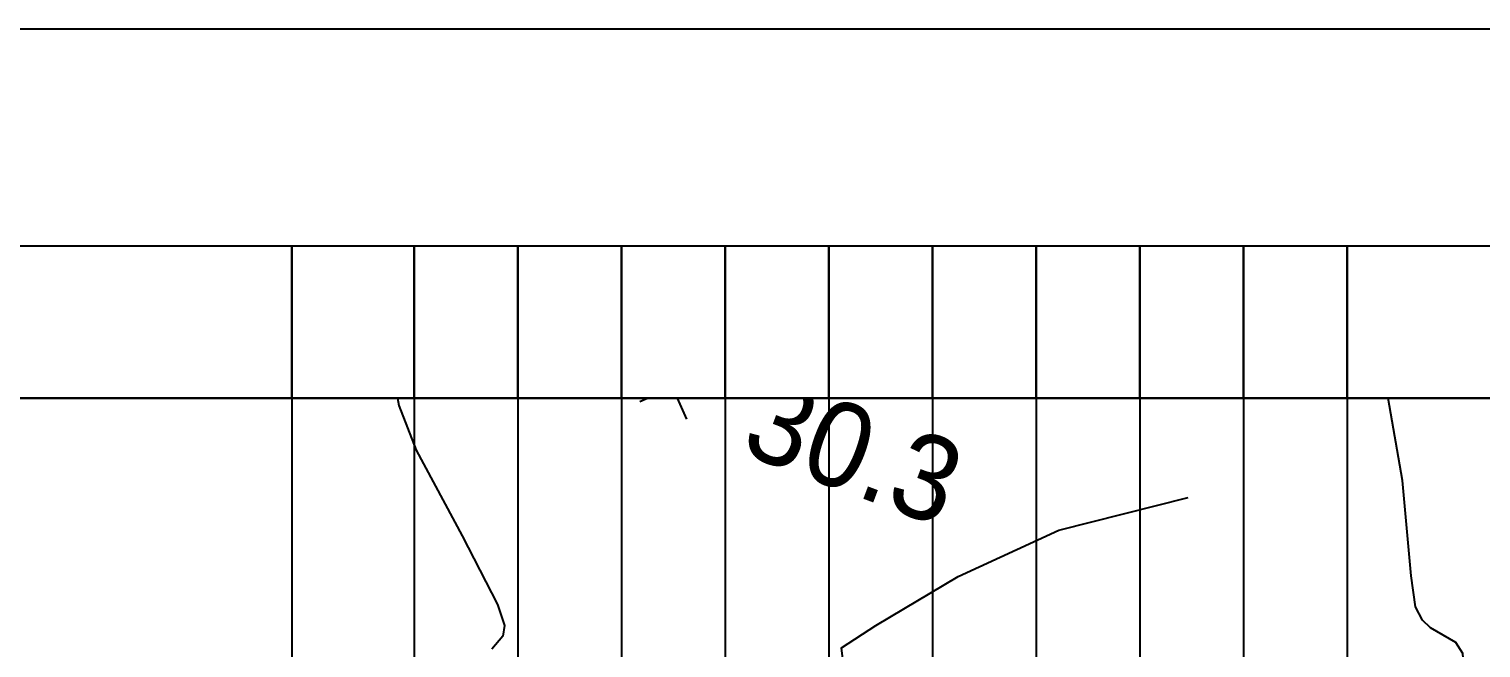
# Model space of a CAD drawing. Extents: x 152195838 to 160350639, y 364657247 to 370318102.
# Drawn here: x 157552073 to 157706134, y 365098312 to 365163969 of the extents above; entities that cross this region are included whole.
import ezdxf
from ezdxf.xclip import XClip

# ---------------------------------------------------------------- set-up
doc = ezdxf.new("R2010")
doc.units = 0
doc.header["$MEASUREMENT"] = 0
for name, color, linetype in [('A0013116', 1, 'CONTINUOUS'), ('E0022112', 5, 'CONTINUOUS'), ('F0017111', 30, 'CONTINUOUS'), ('F0027217', 7, 'CONTINUOUS')]:
    doc.layers.add(name, color=color, linetype=linetype)
doc.layers.add('DEFPOINT', color=135, linetype='CONTINUOUS', plot=False)
doc.styles.add('NGSW', font='')
doc.styles.get('NGSW').set_extended_font_data('Dotum')

# ---------------------------------------------------------------- blocks, each defined once
blk = doc.blocks.new('F0027217')
at = {"layer": 'F0027217'}
for p, q in [((-2.65, 2.65), (2.65, -2.65)), ((-2.65, -2.65), (2.65, 2.65))]:
    blk.add_line(p, q, dxfattribs=at)
blk = doc.blocks.new('dwgE1B8')
at = {"layer": 'A0013116', "flags": 128}
blk.add_lwpolyline([(915777, 1190208), (911727, 1187363), (904987, 1184744), (879607, 1182572)], dxfattribs=at)
at = {"layer": 'E0022112', "flags": 128}
blk.add_lwpolyline([(976210, 1110589), (978307, 1116120), (978707, 1117441), (978045, 1122858), (981692, 1125218), (990434, 1130416), (1001118, 1135340), (1014830, 1138800)], dxfattribs=at)
at = {"layer": 'F0017111', "flags": 128}
for points in [[(919824, 1189054), (922292, 1183664), (923914, 1179474), (927849, 1163829), (931083, 1148575), (932932, 1143812), (937813, 1134737), (941533, 1127458), (942280, 1125240), (942115, 1124109), (940954, 1122727)], [(1010072, 1113645), (1016818, 1116146), (1025307, 1118951), (1035521, 1120515), (1042382, 1120278), (1043404, 1120643), (1044031, 1121348), (1043971, 1122246), (1043248, 1123424), (1040554, 1124986), (1039694, 1125798), (1038954, 1127217), (1038496, 1130505), (1037578, 1140616), (1034650, 1157521), (1030963, 1174336), (1028340, 1186429), (1027580, 1188592)]]:
    blk.add_lwpolyline(points, dxfattribs=at)
at = {"layer": 'DEFPOINT', "xscale": 999.9999999999997, "yscale": 999.9999999999997, "zscale": 999.9999999999997, "rotation": 339.5087343485739}
blk.add_blockref('F0027217', (960063, 1150529), dxfattribs=at)
at = {"layer": 'DEFPOINT', "style": 'NGSW'}
blk.add_text('30.3', height=9000, rotation=339.50873, dxfattribs=at).set_placement((967093, 1143631))
blk = doc.blocks.new('s98w7er')
at = {"layer": 'DEFPOINT'}
for p, q in [((157579947, 365124806), (157579947, 365140969)), ((157592947, 365124806), (157592947, 365140969)), ((157603947, 365124806), (157603947, 365140969)), ((157614947, 365124806), (157614947, 365140969)), ((157625947, 365124806), (157625947, 365140969)), ((157636947, 365124806), (157636947, 365140969)), ((157647947, 365124806), (157647947, 365140969)), ((157658947, 365124806), (157658947, 365140969)), ((157669947, 365124806), (157669947, 365140969)), ((157680947, 365124806), (157680947, 365140969)), ((157691947, 365124806), (157691947, 365140969))]:
    blk.add_line(p, q, dxfattribs=at)
blk = doc.blocks.new('A$C111325cc')
at = {"layer": 'DEFPOINT'}
for p, q in [((136276, 244000), (136276, 0)), ((149276, 244000), (149276, 0)), ((160276, 244000), (160276, 0)), ((171276, 244000), (171276, 0)), ((182276, 244000), (182276, 0)), ((193276, 244000), (193276, 0)), ((204276, 244000), (204276, 0)), ((215276, 244000), (215276, 0)), ((226276, 244000), (226276, 0)), ((237276, 244000), (237276, 0)), ((248276, 244000), (248276, 0))]:
    blk.add_line(p, q, dxfattribs=at)

msp = doc.modelspace()

# ---------------------------------------------------------------- linework, layer by layer
at = {"layer": 'DEFPOINT', "color": 5}
msp.add_lwpolyline([(157410639.3792, 364866968.7306), (157830639.3792, 364866968.7306), (157830639.3792, 365163968.7306), (157410639.3792, 365163968.7306)], close=True, dxfattribs=at)
at = {"layer": 'DEFPOINT'}
for points in [[(157443670.7345, 365140968.7306), (157768639.3792, 365140968.7306), (157768639.3792, 364896968.7306), (157443670.7345, 364896968.7306)], [(157459833.8928, 365124805.5723), (157768639.3792, 365124805.5723), (157768639.3792, 364896968.7306), (157459833.8928, 364896968.7306)]]:
    msp.add_lwpolyline(points, close=True, dxfattribs=at)

# ---------------------------------------------------------------- block references
for name, p in [('s98w7er', (0, 0)), ('A$C111325cc', (157443670.7413, 364896968.7328))]:
    msp.add_blockref(name, p, dxfattribs=at)
at = {"layer": 'F0027217'}
ref = msp.add_blockref('dwgE1B8', (156660233.8627, 363975469.3043), dxfattribs=at)
XClip(ref).set_block_clipping_path([(799600.0300675035, 921499.4263452888), (1108405.5164673924, 1149336.2680683732)])

doc.saveas('drawing.dxf')
